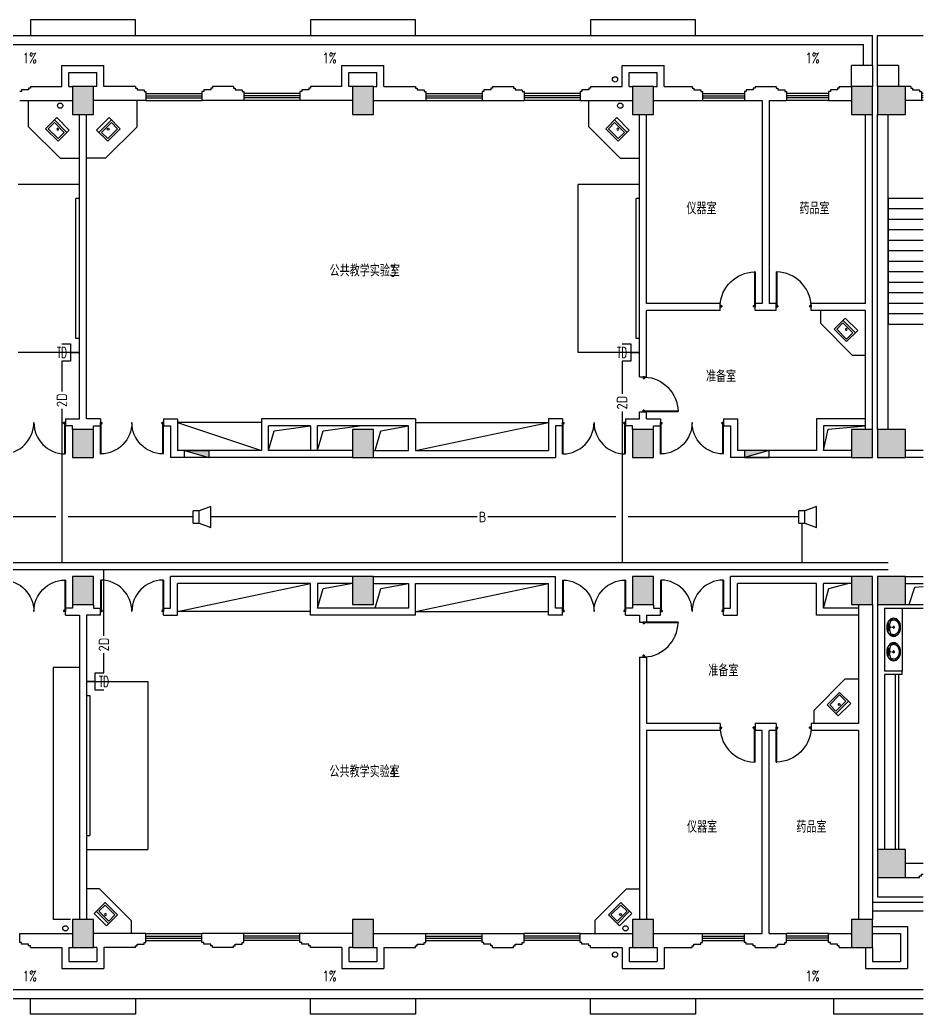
# Model space of a CAD drawing. Extents: x 190999 to 834799, y -200814 to 215286.
# Drawn here: x 259012 to 284812, y -66564 to -38163 of the extents above; entities that cross this region are included whole.
import ezdxf
from ezdxf.enums import TextEntityAlignment as Align

# ---------------------------------------------------------------- set-up
doc = ezdxf.new("R2010")
doc.units = 0
doc.header["$LTSCALE"] = 1000
doc.header["$MEASUREMENT"] = 0
for name, color, linetype in [('00-EQUIP', 3, 'Continuous'), ('00-SIG_TEXT', 7, 'Continuous'), ('00-WIRE-4', 6, 'Continuous'), ('A-卫生间', 250, 'Continuous'), ('A-墙线', 2, 'Continuous'), ('A-外包装修', 250, 'Continuous'), ('A-外窗', 145, 'Continuous'), ('A-家具', 250, 'Continuous'), ('A-门', 167, 'Continuous'), ('COLUMN', 2, 'Continuous'), ('EQUIP_消火栓', 6, 'Continuous'), ('PUB_HATCH', 250, 'Continuous'), ('PUB_TEXT', 7, 'Continuous'), ('STAIR', 5, 'Continuous'), ('屋面排水', 7, 'Continuous'), ('房间名称', 7, 'Continuous'), ('桥架', 1, 'Continuous'), ('洞口线', 177, 'Continuous'), ('雨水管', 3, 'Continuous'), ('雨水管口', 1, 'Continuous')]:
    doc.layers.add(name, color=color, linetype=linetype)
doc.styles.add('-GBCBIGGBENOR', font='GBENOR.shx', dxfattribs={"bigfont": 'GBCBIG.shx'})
doc.styles.add('_COMPLEX', font='COMPLEX.shx', dxfattribs={"width": 0.5})
doc.styles.add('_TCH_DIM', font='SIMPLEX', dxfattribs={"bigfont": 'GBCBIG'})
doc.styles.get("Standard").update_dxf_attribs({"font": 'simhei.ttf'})
doc.styles.add('zz-1', font='arial.ttf', dxfattribs={"width": 0.8})

# ---------------------------------------------------------------- blocks, each defined once
blk = doc.blocks.new('m1800')
at = {"layer": 'A-墙线'}
for p, q in [((-900, -100), (-900, 100)), ((900, -100), (900, 100))]:
    blk.add_line(p, q, dxfattribs=at)
at = {"layer": 'A-门'}
for p, q in [((-900, 900), (-900, 0)), ((-900, 900), (-880, 900)), ((-880, 900), (-880, 50)), ((880, 900), (880, 50)), ((900, 900), (880, 900)), ((900, 900), (900, 0)), ((-900, 50), (-870, 50)), ((-900, 0), (-850, 0)), ((-870, 50), (-870, 30)), ((-870, 30), (-850, 30)), ((-850, 30), (-850, 0)), ((850, 30), (850, 0)), ((870, 30), (850, 30)), ((900, 0), (850, 0)), ((870, 50), (870, 30)), ((900, 50), (870, 50))]:
    blk.add_line(p, q, dxfattribs=at)
for centre, start, end in [((-900, 0), 0, 88.7267), ((900, 0), 91.2733, 180)]:
    blk.add_arc(centre, 900, start, end, dxfattribs=at)
blk = doc.blocks.new('m1000')
at = {"layer": 'A-墙线'}
for p, q in [((0, 0), (0, 200)), ((1000, 0), (1000, 200))]:
    blk.add_line(p, q, dxfattribs=at)
at = {"layer": 'A-门'}
for p, q in [((0, 1100), (0, 100)), ((0, 1100), (20, 1100)), ((20, 1100), (20, 150)), ((0, 150), (30, 150)), ((0, 100), (50, 100)), ((30, 150), (30, 130)), ((30, 130), (50, 130)), ((50, 130), (50, 100)), ((950, 130), (950, 100)), ((970, 130), (950, 130)), ((1000, 100), (950, 100)), ((970, 150), (970, 130)), ((1000, 150), (970, 150)), ((1000, 150), (1000, 100))]:
    blk.add_line(p, q, dxfattribs=at)
blk.add_arc((0, 100), 1000, 2.866, 88.854, dxfattribs=at)
blk = doc.blocks.new('手盆')
at = {"layer": 'A-卫生间'}
for p, q in [((113, 12), (46, 16)), ((160, 0), (235, 0)), ((198, -37), (198, 38)), ((113, -11), (46, -16))]:
    blk.add_line(p, q, dxfattribs=at)
for centre, major_axis, ratio, start_param, end_param in [((198, 0), (0, 259), 0.763797, 3.141593, 9.424778), ((194, 0), (0, 259), 0.413212, 0.351725, 1.519021), ((106, 0), (0, 13.9), 0.9, 3.760941, 5.663837), ((194, 0), (0, 259), 0.413212, 1.620217, 2.789865)]:
    blk.add_ellipse(centre, major_axis=major_axis, ratio=ratio, start_param=start_param, end_param=end_param, dxfattribs=at)
for centre, major_axis in [((46, 0), (0, 15.8)), ((56, 71), (0, 20.6)), ((56, 71), (0, 15.6)), ((198, 0), (0, 23.4)), ((56, -71), (0, 20.6)), ((56, -71), (0, 15.6))]:
    blk.add_ellipse(centre, major_axis=major_axis, ratio=0.9, dxfattribs=at)
for points, knots in [([(198, -249), (204, -249), (211, -249), (228, -246), (239, -243), (260, -236), (270, -231), (290, -218), (299, -211), (317, -194), (325, -185), (340, -164), (347, -153), (360, -129), (365, -116), (374, -90), (378, -76), (383, -48), (385, -34), (387, -5), (387, 9), (385, 38), (383, 52), (377, 80), (373, 94), (364, 120), (358, 133), (345, 156), (338, 167), (323, 187), (314, 197), (296, 213), (287, 220), (267, 232), (257, 237), (236, 244), (225, 247), (204, 249), (193, 249), (171, 247), (161, 245), (140, 237), (129, 232), (110, 221), (100, 213), (82, 197), (74, 188), (58, 168), (51, 157), (38, 133), (32, 121), (23, 95), (19, 81), (13, 53), (11, 39), (9, 10), (9, -4), (10, -33), (12, -47), (18, -75), (21, -89), (30, -115), (36, -128), (48, -152), (55, -163), (70, -184), (78, -193), (96, -210), (105, -218), (125, -230), (135, -235), (156, -243), (167, -246), (184, -249), (191, -249), (198, -249)], [0, 0, 0, 0, 0.105369, 0.105369, 0.278747, 0.278747, 0.452125, 0.452125, 0.625504, 0.625504, 0.798882, 0.798882, 0.97226, 0.97226, 1.145639, 1.145639, 1.319017, 1.319017, 1.492395, 1.492395, 1.665774, 1.665774, 1.839152, 1.839152, 2.01253, 2.01253, 2.185909, 2.185909, 2.359287, 2.359287, 2.532665, 2.532665, 2.706044, 2.706044, 2.879422, 2.879422, 3.0528, 3.0528, 3.226179, 3.226179, 3.399557, 3.399557, 3.572935, 3.572935, 3.746313, 3.746313, 3.919692, 3.919692, 4.09307, 4.09307, 4.266448, 4.266448, 4.439827, 4.439827, 4.613205, 4.613205, 4.786583, 4.786583, 4.959962, 4.959962, 5.13334, 5.13334, 5.306718, 5.306718, 5.480097, 5.480097, 5.653475, 5.653475, 5.826853, 5.826853, 6.000232, 6.000232, 6.17361, 6.17361, 6.283185, 6.283185, 6.283185, 6.283185]), ([(119, -185), (121, -187), (123, -188), (130, -193), (135, -196), (146, -202), (152, -205), (163, -209), (169, -210), (180, -213), (186, -214), (194, -214), (196, -214), (198, -214), (204, -214), (209, -214), (222, -212), (229, -210), (241, -206), (245, -204), (254, -200), (259, -197), (269, -191), (275, -187), (286, -178), (291, -173), (300, -162), (304, -158), (314, -145), (319, -137), (327, -123), (329, -118), (334, -107), (336, -101), (341, -89), (343, -83), (346, -71), (348, -64), (351, -49), (352, -40), (354, -22), (355, -13), (355, 5), (355, 14), (354, 32), (352, 41), (349, 58), (348, 66), (343, 81), (341, 89), (335, 104), (332, 111), (326, 125), (322, 132), (314, 144), (310, 150), (301, 162), (296, 167), (287, 177), (281, 181), (272, 189), (267, 192), (256, 199), (250, 202), (238, 207), (233, 209), (223, 211), (217, 212), (205, 214), (198, 214), (186, 213), (181, 213), (171, 211), (166, 210), (151, 205), (141, 200), (128, 191), (123, 188), (119, 185)], [5.740897, 5.740897, 5.740897, 5.740897, 5.780874, 5.780874, 5.896829, 5.896829, 6.012784, 6.012784, 6.128739, 6.128739, 6.240697, 6.240697, 6.283185, 6.283185, 6.283185, 6.399826, 6.399826, 6.5409, 6.5409, 6.634, 6.634, 6.7271, 6.7271, 6.852188, 6.852188, 6.977276, 6.977276, 7.077377, 7.077377, 7.229977, 7.229977, 7.317389, 7.317389, 7.404801, 7.404801, 7.497094, 7.497094, 7.589386, 7.589386, 7.712334, 7.712334, 7.835281, 7.835281, 7.958228, 7.958228, 8.081175, 8.081175, 8.194983, 8.194983, 8.30879, 8.30879, 8.422598, 8.422598, 8.537599, 8.537599, 8.6526, 8.6526, 8.767602, 8.767602, 8.884432, 8.884432, 8.982435, 8.982435, 9.119467, 9.119467, 9.224191, 9.224191, 9.328914, 9.328914, 9.470087, 9.470087, 9.571187, 9.571187, 9.672288, 9.672288, 9.874489, 9.874489, 9.967059, 9.967059, 9.967059, 9.967059])]:
    blk.add_open_spline(points, degree=3, knots=knots, dxfattribs=at)
blk.add_point((46, 0), dxfattribs=at)
blk = doc.blocks.new('$TwtSys$00000434')
for p, q in [((-0.5, 0.5), (-0.5, -0.5)), ((-0.5, -0.5), (0.5, 0.5)), ((0.5, 0.5), (-0.5, 0.5)), ((0.5, -0.5), (0.5, 0.5)), ((-0.5, -0.5), (0.5, -0.5))]:
    blk.add_line(p, q)
blk.add_solid([(0.5, -0.5), (0.5, 0.5), (-0.5, -0.5)])
blk = doc.blocks.new('$plan$00001609')
at = {"linetype": 'Continuous'}
for p, q in [((0, -251), (0, 251)), ((0, 251), (450, 251)), ((93, -251), (93, 251)), ((146, -199), (146, 199)), ((146, 199), (397, 199)), ((397, 199), (397, -199)), ((450, 251), (450, -251)), ((0, -251), (450, -251)), ((146, -199), (397, -199))]:
    blk.add_line(p, q, dxfattribs=at)
blk.add_line((238, 2), (238, 0))
blk.add_arc((212, 0), 26, 4.716, 0, dxfattribs=at)
at = {"style": 'zz-1'}
for tag in ['YSIZE', 'XSIZE']:
    blk.add_attdef(tag, (0, 0), '', height=0.5, dxfattribs=at)
blk = doc.blocks.new('_LINKPT1')
at = {"color": 0}
blk.add_line((0, 0), (0, 0), dxfattribs=at)
blk = doc.blocks.new('IO37IMB6')
for p, q in [((-0.5, 0.499), (-0.5, 0.999)), ((0.5, 0.999), (0.5, 0.499)), ((0.5, 0.499), (-0.5, 0.499)), ((0, 0.5), (0, 0))]:
    blk.add_line(p, q)
at = {"xscale": 0.002, "yscale": 0.002, "zscale": 0.002}
for p in [(0, 1.384), (-0.5, 0.499), (0, 0), (0.5, 0.499)]:
    blk.add_blockref('_LINKPT1', p, dxfattribs=at)
at = {"style": '_COMPLEX', "width": 0.6, "flags": 8}
blk.add_attdef('$TEXT$', text='', height=0.6, dxfattribs=at).set_placement((0, 1), align=Align.MIDDLE_CENTER)
at = {"flags": 9}
blk.add_attdef('A', (0, 0), '', height=0.00002, dxfattribs=at)
blk = doc.blocks.new('OS28WV87')
for p, q in [((0.35, 0.35), (1, 0.6)), ((1, 0.6), (1, -0.6)), ((0, 0.35), (0, -0.35)), ((0, 0.35), (0.35, 0.35)), ((0.35, 0.35), (0.35, -0.35)), ((0.35, -0.35), (0, -0.35)), ((1, -0.6), (0.35, -0.35))]:
    blk.add_line(p, q)
at = {"xscale": 0.002, "yscale": 0.002, "zscale": 0.002}
for p in [(0, 0), (0.175, 0.35), (1, 0), (0.175, -0.35)]:
    blk.add_blockref('_LINKPT1', p, dxfattribs=at)
at = {"flags": 9}
blk.add_attdef('A', (0, 0), '', height=0.00002, dxfattribs=at)

msp = doc.modelspace()

# ---------------------------------------------------------------- hatches: boundary and pattern name
at = {"layer": 'PUB_HATCH'}
for points in [[(261111.6, -40063.5), (260511.6, -40063.5), (260511.6, -40863.5), (261111.6, -40863.5)], [(269111.6, -40063.5), (268511.6, -40063.5), (268511.6, -40863.5), (269111.6, -40863.5)], [(277111.6, -40063.5), (276511.6, -40063.5), (276511.6, -40863.5), (277111.6, -40863.5)], [(283361.6, -40063.5), (282761.6, -40063.5), (282761.6, -40863.5), (283361.6, -40863.5)], [(284311.6, -40063.5), (283511.6, -40063.5), (283511.6, -40863.5), (284311.6, -40863.5)], [(261111.6, -49863.5), (260511.6, -49863.5), (260511.6, -50663.5), (261111.6, -50663.5)], [(269111.6, -49863.5), (268511.6, -49863.5), (268511.6, -50663.5), (269111.6, -50663.5)], [(277111.6, -49863.5), (276511.6, -49863.5), (276511.6, -50663.5), (277111.6, -50663.5)], [(283361.6, -49863.5), (282761.6, -49863.5), (282761.6, -50663.5), (283361.6, -50663.5)], [(284311.6, -49863.5), (283511.6, -49863.5), (283511.6, -50663.5), (284311.6, -50663.5)], [(261111.6, -54063.5), (260511.6, -54063.5), (260511.6, -54863.5), (261111.6, -54863.5)], [(269111.6, -54063.5), (268511.6, -54063.5), (268511.6, -54863.5), (269111.6, -54863.5)], [(277111.6, -54063.5), (276511.6, -54063.5), (276511.6, -54863.5), (277111.6, -54863.5)], [(283361.6, -54063.5), (282761.6, -54063.5), (282761.6, -54863.5), (283361.6, -54863.5)], [(284311.6, -54063.5), (283511.6, -54063.5), (283511.6, -54863.5), (284311.6, -54863.5)], [(284311.6, -61863.5), (283511.6, -61863.5), (283511.6, -62663.5), (284311.6, -62663.5)], [(261111.6, -63863.5), (260511.6, -63863.5), (260511.6, -64663.5), (261111.6, -64663.5)], [(269111.6, -63863.5), (268511.6, -63863.5), (268511.6, -64663.5), (269111.6, -64663.5)], [(277111.6, -63863.5), (276511.6, -63863.5), (276511.6, -64663.5), (277111.6, -64663.5)], [(283361.6, -63863.5), (282761.6, -63863.5), (282761.6, -64663.5), (283361.6, -64663.5)]]:
    msp.add_hatch(color=256, dxfattribs=at).paths.add_polyline_path(points)

# ---------------------------------------------------------------- linework, layer by layer
at = {"layer": '00-WIRE-4'}
for p, q in [((260212.1, -47913.5), (260212.1, -48775.7)), ((276212.1, -47913.5), (276212.1, -48844.8)), ((260212.1, -49276.3), (260212.1, -53663.5)), ((276212.1, -49345.3), (276212.1, -53663.5)), ((260037.1, -52363.5), (255297.3, -52363.5)), ((263961.6, -52363.5), (260387.1, -52363.5)), ((272076.2, -52363.5), (264461.6, -52363.5)), ((276037.1, -52363.5), (272381.2, -52363.5)), ((281261.6, -52363.5), (276387.1, -52363.5)), ((281349.1, -52538.5), (281349.1, -53663.5)), ((261411.1, -55755.9), (261411.1, -53863.5)), ((261411.1, -56813.5), (261411.1, -56256.5))]:
    msp.add_line(p, q, dxfattribs=at)
at = {"layer": 'A-卫生间'}
for p, q in [((284211.6, -54963.5), (284211.6, -56763.5)), ((284011.6, -56863.5), (284011.6, -61863.5)), ((284111.6, -56863.5), (284111.6, -61863.5))]:
    msp.add_line(p, q, dxfattribs=at)
at = {"layer": 'A-墙线'}
for p, q in [((260211.6, -39463.5), (261411.6, -39463.5)), ((260211.6, -40063.5), (260211.6, -39463.5)), ((261411.6, -40063.5), (261411.6, -39463.5)), ((268211.6, -39463.5), (269411.6, -39463.5)), ((268211.6, -40063.5), (268211.6, -39463.5)), ((269411.6, -40063.5), (269411.6, -39463.5)), ((276211.6, -39463.5), (277411.6, -39463.5)), ((276211.6, -40063.5), (276211.6, -39463.5)), ((277411.6, -40063.5), (277411.6, -39463.5)), ((283361.6, -39463.5), (282761.6, -39463.5)), ((282761.6, -40063.5), (282761.6, -39463.5)), ((283361.6, -39463.5), (283361.6, -40063.5)), ((284111.6, -39463.5), (283511.6, -39463.5)), ((283511.6, -40063.5), (283511.6, -39463.5)), ((284111.6, -39463.5), (284111.6, -40063.5)), ((260411.6, -39663.5), (261211.6, -39663.5)), ((260411.6, -40063.5), (260411.6, -39663.5)), ((261211.6, -40063.5), (261211.6, -39663.5)), ((268411.6, -39663.5), (269211.6, -39663.5)), ((268411.6, -40063.5), (268411.6, -39663.5)), ((269211.6, -40063.5), (269211.6, -39663.5)), ((276411.6, -39663.5), (277211.6, -39663.5)), ((276411.6, -40063.5), (276411.6, -39663.5)), ((277211.6, -40063.5), (277211.6, -39663.5)), ((259061.6, -40213.5), (259011.6, -40213.5)), ((259061.6, -40163.5), (259061.6, -40213.5)), ((259261.6, -40163.5), (259061.6, -40163.5)), ((259261.6, -40113.5), (259261.6, -40163.5)), ((259311.6, -40113.5), (259261.6, -40113.5)), ((259311.6, -40063.5), (260211.6, -40063.5)), ((259311.6, -40063.5), (259311.6, -40113.5)), ((260411.6, -40063.5), (260511.6, -40063.5)), ((261211.6, -40063.5), (261111.6, -40063.5)), ((262311.6, -40063.5), (261411.6, -40063.5)), ((262311.6, -40063.5), (262311.6, -40113.5)), ((262311.6, -40113.5), (262361.6, -40113.5)), ((262361.6, -40113.5), (262361.6, -40163.5)), ((262361.6, -40163.5), (262561.6, -40163.5)), ((262561.6, -40163.5), (262561.6, -40213.5)), ((262561.6, -40213.5), (262611.6, -40213.5)), ((262611.6, -40213.5), (262611.6, -40463.5)), ((264261.6, -40213.5), (264211.6, -40213.5)), ((264211.6, -40213.5), (264211.6, -40463.5)), ((264261.6, -40163.5), (264261.6, -40213.5)), ((264461.6, -40163.5), (264261.6, -40163.5)), ((264461.6, -40113.5), (264461.6, -40163.5)), ((264511.6, -40113.5), (264461.6, -40113.5)), ((265111.6, -40063.5), (264511.6, -40063.5)), ((264511.6, -40063.5), (264511.6, -40113.5)), ((265111.6, -40063.5), (265111.6, -40113.5)), ((265111.6, -40113.5), (265161.6, -40113.5)), ((265161.6, -40113.5), (265161.6, -40163.5)), ((265161.6, -40163.5), (265361.6, -40163.5)), ((265361.6, -40163.5), (265361.6, -40213.5)), ((265361.6, -40213.5), (265411.6, -40213.5)), ((265411.6, -40213.5), (265411.6, -40463.5)), ((267061.6, -40213.5), (267011.6, -40213.5)), ((267011.6, -40213.5), (267011.6, -40463.5)), ((267061.6, -40163.5), (267061.6, -40213.5)), ((267261.6, -40163.5), (267061.6, -40163.5)), ((267261.6, -40113.5), (267261.6, -40163.5)), ((267311.6, -40113.5), (267261.6, -40113.5)), ((268211.6, -40063.5), (267311.6, -40063.5)), ((267311.6, -40063.5), (267311.6, -40113.5)), ((268511.6, -40063.5), (268411.6, -40063.5)), ((269111.6, -40063.5), (269211.6, -40063.5)), ((269411.6, -40063.5), (270311.6, -40063.5)), ((270311.6, -40063.5), (270311.6, -40113.5)), ((270311.6, -40113.5), (270361.6, -40113.5)), ((270361.6, -40113.5), (270361.6, -40163.5)), ((270361.6, -40163.5), (270561.6, -40163.5)), ((270561.6, -40163.5), (270561.6, -40213.5)), ((270561.6, -40213.5), (270611.6, -40213.5)), ((270611.6, -40213.5), (270611.6, -40463.5)), ((272261.6, -40213.5), (272211.6, -40213.5)), ((272211.6, -40213.5), (272211.6, -40463.5)), ((272261.6, -40163.5), (272261.6, -40213.5)), ((272461.6, -40163.5), (272261.6, -40163.5)), ((272461.6, -40113.5), (272461.6, -40163.5)), ((272511.6, -40113.5), (272461.6, -40113.5)), ((272511.6, -40063.5), (273111.6, -40063.5)), ((272511.6, -40063.5), (272511.6, -40113.5)), ((273111.6, -40063.5), (273111.6, -40113.5)), ((273111.6, -40113.5), (273161.6, -40113.5)), ((273161.6, -40113.5), (273161.6, -40163.5)), ((273161.6, -40163.5), (273361.6, -40163.5)), ((273361.6, -40163.5), (273361.6, -40213.5)), ((273361.6, -40213.5), (273411.6, -40213.5)), ((273411.6, -40213.5), (273411.6, -40463.5)), ((275061.6, -40213.5), (275011.6, -40213.5)), ((275011.6, -40213.5), (275011.6, -40463.5)), ((275061.6, -40163.5), (275061.6, -40213.5)), ((275261.6, -40163.5), (275061.6, -40163.5)), ((275261.6, -40113.5), (275261.6, -40163.5)), ((275311.6, -40113.5), (275261.6, -40113.5)), ((275311.6, -40063.5), (276211.6, -40063.5)), ((275311.6, -40063.5), (275311.6, -40113.5)), ((276411.6, -40063.5), (276511.6, -40063.5)), ((277111.6, -40063.5), (277211.6, -40063.5)), ((277411.6, -40063.5), (278211.6, -40063.5)), ((278211.6, -40063.5), (278211.6, -40113.5)), ((278211.6, -40113.5), (278261.6, -40113.5)), ((278261.6, -40113.5), (278261.6, -40163.5)), ((278261.6, -40163.5), (278461.6, -40163.5)), ((278461.6, -40163.5), (278461.6, -40213.5)), ((278461.6, -40213.5), (278511.6, -40213.5)), ((278511.6, -40213.5), (278511.6, -40463.5)), ((279761.6, -40213.5), (279711.6, -40213.5)), ((279711.6, -40213.5), (279711.6, -40463.5)), ((279761.6, -40163.5), (279761.6, -40213.5)), ((279961.6, -40163.5), (279761.6, -40163.5)), ((279961.6, -40113.5), (279961.6, -40163.5)), ((280011.6, -40113.5), (279961.6, -40113.5)), ((280011.6, -40063.5), (280611.6, -40063.5)), ((280011.6, -40063.5), (280011.6, -40113.5)), ((280611.6, -40063.5), (280611.6, -40113.5)), ((280611.6, -40113.5), (280661.6, -40113.5)), ((280661.6, -40113.5), (280661.6, -40163.5)), ((280661.6, -40163.5), (280861.6, -40163.5)), ((280861.6, -40163.5), (280861.6, -40213.5)), ((280861.6, -40213.5), (280911.6, -40213.5)), ((280911.6, -40213.5), (280911.6, -40463.5)), ((282161.6, -40213.5), (282111.6, -40213.5)), ((282111.6, -40213.5), (282111.6, -40463.5)), ((282161.6, -40163.5), (282161.6, -40213.5)), ((282361.6, -40163.5), (282161.6, -40163.5)), ((282361.6, -40113.5), (282361.6, -40163.5)), ((282411.6, -40113.5), (282361.6, -40113.5)), ((282411.6, -40063.5), (282761.6, -40063.5)), ((282411.6, -40063.5), (282411.6, -40113.5)), ((284461.6, -40063.5), (284311.6, -40063.5)), ((284461.6, -40063.5), (284461.6, -40113.5)), ((284461.6, -40113.5), (284511.6, -40113.5)), ((284511.6, -40113.5), (284511.6, -40163.5)), ((284511.6, -40163.5), (284711.6, -40163.5)), ((284711.6, -40163.5), (284711.6, -40213.5)), ((284711.6, -40213.5), (284761.6, -40213.5)), ((284761.6, -40213.5), (284761.6, -40463.5)), ((259011.6, -40463.5), (260511.6, -40463.5)), ((262611.6, -40463.5), (261111.6, -40463.5)), ((265411.6, -40463.5), (264211.6, -40463.5)), ((268511.6, -40463.5), (267011.6, -40463.5)), ((269111.6, -40463.5), (270611.6, -40463.5)), ((272211.6, -40463.5), (273411.6, -40463.5)), ((275011.6, -40463.5), (276511.6, -40463.5)), ((277111.6, -40463.5), (278511.6, -40463.5)), ((279711.6, -40463.5), (280211.6, -40463.5)), ((280211.6, -40463.5), (280211.6, -46263.5)), ((280411.6, -40463.5), (280411.6, -46263.5)), ((280411.6, -40463.5), (280911.6, -40463.5)), ((282111.6, -40463.5), (282761.6, -40463.5)), ((284761.6, -40463.5), (284311.6, -40463.5)), ((260711.6, -49563.5), (260711.6, -40863.5)), ((260911.6, -49563.5), (260911.6, -40863.5)), ((276711.6, -48363.5), (276711.6, -40863.5)), ((276911.6, -46263.5), (276911.6, -40863.5)), ((283161.6, -46263.5), (283161.6, -40863.5)), ((283361.6, -49863.5), (283361.6, -40863.5)), ((283511.6, -49863.5), (283511.6, -40863.5)), ((283811.6, -49863.5), (283811.6, -40863.5)), ((279011.6, -46263.5), (276911.6, -46263.5)), ((280211.6, -46263.5), (280011.6, -46263.5)), ((280611.6, -46263.5), (280411.6, -46263.5)), ((283161.6, -46263.5), (281611.6, -46263.5)), ((276911.6, -48363.5), (276911.6, -46463.5)), ((279011.6, -46463.5), (276911.6, -46463.5)), ((280611.6, -46463.5), (280011.6, -46463.5)), ((283161.6, -46463.5), (281611.6, -46463.5)), ((283161.6, -49863.5), (283161.6, -46463.5)), ((276711.6, -49563.5), (276711.6, -49363.5)), ((276911.6, -49563.5), (276911.6, -49363.5)), ((260311.6, -49563.5), (260711.6, -49563.5)), ((261311.6, -49563.5), (260911.6, -49563.5)), ((263111.6, -49563.5), (263511.6, -49563.5)), ((263511.6, -49563.5), (263511.6, -50463.5)), ((270311.6, -49563.5), (265911.6, -49563.5)), ((265911.6, -49563.5), (265911.6, -50463.5)), ((270311.6, -49563.5), (270311.6, -50463.5)), ((274511.6, -49563.5), (274111.6, -49563.5)), ((274111.6, -49563.5), (274111.6, -50463.5)), ((276311.6, -49563.5), (276711.6, -49563.5)), ((276911.6, -49563.5), (277311.6, -49563.5)), ((279111.6, -49563.5), (279511.6, -49563.5)), ((279511.6, -49563.5), (279511.6, -50463.5)), ((260511.6, -49763.5), (260311.6, -49763.5)), ((260511.6, -49863.5), (260511.6, -49763.5)), ((261111.6, -49763.5), (261311.6, -49763.5)), ((261111.6, -49863.5), (261111.6, -49763.5)), ((263111.6, -49763.5), (263311.6, -49763.5)), ((263311.6, -49763.5), (263311.6, -50663.5)), ((267311.6, -49763.5), (266111.6, -49763.5)), ((266111.6, -50463.5), (266111.6, -49763.5)), ((267311.6, -49763.5), (267311.6, -50463.5)), ((270111.6, -49763.5), (267511.6, -49763.5)), ((267511.6, -50463.5), (267511.6, -49763.5)), ((270111.6, -50463.5), (270111.6, -49763.5)), ((274511.6, -49763.5), (274311.6, -49763.5)), ((274311.6, -49763.5), (274311.6, -50663.5)), ((276511.6, -49763.5), (276311.6, -49763.5)), ((276511.6, -49863.5), (276511.6, -49763.5)), ((277111.6, -49763.5), (277311.6, -49763.5)), ((277111.6, -49863.5), (277111.6, -49763.5)), ((279111.6, -49763.5), (279311.6, -49763.5)), ((279311.6, -49763.5), (279311.6, -50663.5)), ((265911.6, -50463.5), (263511.6, -50463.5)), ((268511.6, -50463.5), (266111.6, -50463.5)), ((269111.6, -50463.5), (270111.6, -50463.5)), ((270311.6, -50463.5), (274111.6, -50463.5)), ((281761.6, -50463.5), (279511.6, -50463.5)), ((282761.6, -50463.5), (281961.6, -50463.5)), ((284811.6, -50463.5), (284311.6, -50463.5)), ((268511.6, -50663.5), (263311.6, -50663.5)), ((269111.6, -50663.5), (274311.6, -50663.5)), ((282761.6, -50663.5), (279311.6, -50663.5)), ((284811.6, -50663.5), (284311.6, -50663.5)), ((268511.6, -54063.5), (263311.6, -54063.5)), ((263311.6, -54963.5), (263311.6, -54063.5)), ((269111.6, -54063.5), (274311.6, -54063.5)), ((274311.6, -54963.5), (274311.6, -54063.5)), ((282761.6, -54063.5), (279311.6, -54063.5)), ((279311.6, -54963.5), (279311.6, -54063.5)), ((284311.6, -54063.5), (284811.6, -54063.5)), ((267311.6, -54263.5), (263511.6, -54263.5)), ((263511.6, -55163.5), (263511.6, -54263.5)), ((267311.6, -55163.5), (267311.6, -54263.5)), ((268511.6, -54263.5), (267511.6, -54263.5)), ((267511.6, -54263.5), (267511.6, -54963.5)), ((269111.6, -54263.5), (270111.6, -54263.5)), ((270111.6, -54263.5), (270111.6, -54963.5)), ((270311.6, -54263.5), (274111.6, -54263.5)), ((270311.6, -55163.5), (270311.6, -54263.5)), ((274111.6, -55163.5), (274111.6, -54263.5)), ((281761.6, -54263.5), (279511.6, -54263.5)), ((279511.6, -55163.5), (279511.6, -54263.5)), ((282761.6, -54263.5), (281961.6, -54263.5)), ((284311.6, -54263.5), (284811.6, -54263.5)), ((260511.6, -54963.5), (260311.6, -54963.5)), ((260511.6, -54863.5), (260511.6, -54963.5)), ((261111.6, -54863.5), (261111.6, -54963.5)), ((261111.6, -54963.5), (261311.6, -54963.5)), ((263111.6, -54963.5), (263311.6, -54963.5)), ((270111.6, -54963.5), (267511.6, -54963.5)), ((274511.6, -54963.5), (274311.6, -54963.5)), ((276511.6, -54963.5), (276311.6, -54963.5)), ((276511.6, -54863.5), (276511.6, -54963.5)), ((277111.6, -54863.5), (277111.6, -54963.5)), ((277111.6, -54963.5), (277311.6, -54963.5)), ((279111.6, -54963.5), (279311.6, -54963.5)), ((282961.6, -54863.5), (282961.6, -58263.5)), ((283361.6, -54863.5), (283361.6, -63863.5)), ((283511.6, -54863.5), (283511.6, -61863.5)), ((283711.6, -54963.5), (284811.6, -54963.5)), ((283711.6, -54963.5), (283711.6, -56763.5)), ((284311.6, -54863.5), (284811.6, -54863.5)), ((260311.6, -55163.5), (260711.6, -55163.5)), ((260711.6, -55163.5), (260711.6, -63863.5)), ((260911.6, -55163.5), (260911.6, -63863.5)), ((261311.6, -55163.5), (260911.6, -55163.5)), ((263111.6, -55163.5), (263511.6, -55163.5)), ((270311.6, -55163.5), (267311.6, -55163.5)), ((274511.6, -55163.5), (274111.6, -55163.5)), ((276311.6, -55163.5), (276711.6, -55163.5)), ((276711.6, -55163.5), (276711.6, -55363.5)), ((276911.6, -55163.5), (276911.6, -55363.5)), ((276911.6, -55163.5), (277311.6, -55163.5)), ((279111.6, -55163.5), (279511.6, -55163.5)), ((276711.6, -56363.5), (276711.6, -63863.5)), ((276911.6, -56363.5), (276911.6, -58263.5)), ((284211.6, -56763.5), (283711.6, -56763.5)), ((284211.6, -56863.5), (284211.6, -56763.5)), ((283711.6, -56863.5), (283711.6, -61863.5)), ((284211.6, -56863.5), (283711.6, -56863.5)), ((279011.6, -58263.5), (276911.6, -58263.5)), ((276911.6, -58463.5), (276911.6, -63863.5)), ((279011.6, -58463.5), (276911.6, -58463.5)), ((280611.6, -58263.5), (280011.6, -58263.5)), ((280211.6, -58463.5), (280011.6, -58463.5)), ((280211.6, -64263.5), (280211.6, -58463.5)), ((280611.6, -58463.5), (280411.6, -58463.5)), ((280411.6, -64263.5), (280411.6, -58463.5)), ((282961.6, -58263.5), (281611.6, -58263.5)), ((282961.6, -58463.5), (281611.6, -58463.5)), ((282961.6, -58463.5), (282961.6, -63863.5)), ((284811.6, -62263.5), (284311.6, -62263.5)), ((284311.6, -62663.5), (284711.6, -62663.5)), ((284711.6, -62663.5), (284711.6, -62613.5)), ((284711.6, -62613.5), (284761.6, -62613.5)), ((284761.6, -62613.5), (284761.6, -62563.5)), ((284761.6, -62563.5), (284811.6, -62563.5)), ((283361.6, -64063.5), (284361.6, -64063.5)), ((284361.6, -64063.5), (284361.6, -65263.5)), ((259011.6, -64263.5), (260511.6, -64263.5)), ((259011.6, -64513.5), (259011.6, -64263.5)), ((262611.6, -64263.5), (261111.6, -64263.5)), ((262611.6, -64513.5), (262611.6, -64263.5)), ((265411.6, -64263.5), (264211.6, -64263.5)), ((264211.6, -64513.5), (264211.6, -64263.5)), ((265411.6, -64513.5), (265411.6, -64263.5)), ((268511.6, -64263.5), (267011.6, -64263.5)), ((267011.6, -64513.5), (267011.6, -64263.5)), ((269111.6, -64263.5), (270611.6, -64263.5)), ((270611.6, -64513.5), (270611.6, -64263.5)), ((272211.6, -64263.5), (273411.6, -64263.5)), ((272211.6, -64513.5), (272211.6, -64263.5)), ((273411.6, -64513.5), (273411.6, -64263.5)), ((275011.6, -64263.5), (276511.6, -64263.5)), ((275011.6, -64513.5), (275011.6, -64263.5)), ((277111.6, -64263.5), (278511.6, -64263.5)), ((278511.6, -64513.5), (278511.6, -64263.5)), ((279711.6, -64263.5), (280211.6, -64263.5)), ((279711.6, -64513.5), (279711.6, -64263.5)), ((280411.6, -64263.5), (280911.6, -64263.5)), ((280911.6, -64513.5), (280911.6, -64263.5)), ((282111.6, -64263.5), (282761.6, -64263.5)), ((282111.6, -64513.5), (282111.6, -64263.5)), ((283361.6, -64263.5), (284161.6, -64263.5)), ((284161.6, -64263.5), (284161.6, -65063.5)), ((259061.6, -64513.5), (259011.6, -64513.5)), ((259061.6, -64563.5), (259061.6, -64513.5)), ((259261.6, -64563.5), (259061.6, -64563.5)), ((259261.6, -64613.5), (259261.6, -64563.5)), ((259311.6, -64613.5), (259261.6, -64613.5)), ((259311.6, -64663.5), (259311.6, -64613.5)), ((259311.6, -64663.5), (260211.6, -64663.5)), ((260211.6, -64663.5), (260211.6, -65263.5)), ((260411.6, -64663.5), (260511.6, -64663.5)), ((260411.6, -64663.5), (260411.6, -65063.5)), ((261211.6, -64663.5), (261111.6, -64663.5)), ((261211.6, -64663.5), (261211.6, -65063.5)), ((262311.6, -64663.5), (261411.6, -64663.5)), ((261411.6, -64663.5), (261411.6, -65263.5)), ((262311.6, -64663.5), (262311.6, -64613.5)), ((262311.6, -64613.5), (262361.6, -64613.5)), ((262361.6, -64613.5), (262361.6, -64563.5)), ((262361.6, -64563.5), (262561.6, -64563.5)), ((262561.6, -64513.5), (262611.6, -64513.5)), ((262561.6, -64563.5), (262561.6, -64513.5)), ((264261.6, -64513.5), (264211.6, -64513.5)), ((264261.6, -64563.5), (264261.6, -64513.5)), ((264461.6, -64563.5), (264261.6, -64563.5)), ((264461.6, -64613.5), (264461.6, -64563.5)), ((264511.6, -64613.5), (264461.6, -64613.5)), ((264511.6, -64663.5), (264511.6, -64613.5)), ((265111.6, -64663.5), (264511.6, -64663.5)), ((265111.6, -64663.5), (265111.6, -64613.5)), ((265111.6, -64613.5), (265161.6, -64613.5)), ((265161.6, -64613.5), (265161.6, -64563.5)), ((265161.6, -64563.5), (265361.6, -64563.5)), ((265361.6, -64513.5), (265411.6, -64513.5)), ((265361.6, -64563.5), (265361.6, -64513.5)), ((267061.6, -64513.5), (267011.6, -64513.5)), ((267061.6, -64563.5), (267061.6, -64513.5)), ((267261.6, -64563.5), (267061.6, -64563.5)), ((267261.6, -64613.5), (267261.6, -64563.5)), ((267311.6, -64613.5), (267261.6, -64613.5)), ((267311.6, -64663.5), (267311.6, -64613.5)), ((268211.6, -64663.5), (267311.6, -64663.5)), ((268211.6, -64663.5), (268211.6, -65263.5)), ((268511.6, -64663.5), (268411.6, -64663.5)), ((268411.6, -64663.5), (268411.6, -65063.5)), ((269111.6, -64663.5), (269211.6, -64663.5)), ((269211.6, -64663.5), (269211.6, -65063.5)), ((269411.6, -64663.5), (270311.6, -64663.5)), ((269411.6, -64663.5), (269411.6, -65263.5)), ((270311.6, -64663.5), (270311.6, -64613.5)), ((270311.6, -64613.5), (270361.6, -64613.5)), ((270361.6, -64613.5), (270361.6, -64563.5)), ((270361.6, -64563.5), (270561.6, -64563.5)), ((270561.6, -64513.5), (270611.6, -64513.5)), ((270561.6, -64563.5), (270561.6, -64513.5)), ((272261.6, -64513.5), (272211.6, -64513.5)), ((272261.6, -64563.5), (272261.6, -64513.5)), ((272461.6, -64563.5), (272261.6, -64563.5)), ((272461.6, -64613.5), (272461.6, -64563.5)), ((272511.6, -64613.5), (272461.6, -64613.5)), ((272511.6, -64663.5), (272511.6, -64613.5)), ((272511.6, -64663.5), (273111.6, -64663.5)), ((273111.6, -64663.5), (273111.6, -64613.5)), ((273111.6, -64613.5), (273161.6, -64613.5)), ((273161.6, -64613.5), (273161.6, -64563.5)), ((273161.6, -64563.5), (273361.6, -64563.5)), ((273361.6, -64513.5), (273411.6, -64513.5)), ((273361.6, -64563.5), (273361.6, -64513.5)), ((275061.6, -64513.5), (275011.6, -64513.5)), ((275061.6, -64563.5), (275061.6, -64513.5)), ((275261.6, -64563.5), (275061.6, -64563.5)), ((275261.6, -64613.5), (275261.6, -64563.5)), ((275311.6, -64613.5), (275261.6, -64613.5)), ((275311.6, -64663.5), (275311.6, -64613.5)), ((275311.6, -64663.5), (276211.6, -64663.5)), ((276211.6, -64663.5), (276211.6, -65263.5)), ((276411.6, -64663.5), (276511.6, -64663.5)), ((276411.6, -64663.5), (276411.6, -65063.5)), ((277111.6, -64663.5), (277211.6, -64663.5)), ((277211.6, -64663.5), (277211.6, -65063.5)), ((277411.6, -64663.5), (278211.6, -64663.5)), ((277411.6, -64663.5), (277411.6, -65263.5)), ((278211.6, -64663.5), (278211.6, -64613.5)), ((278211.6, -64613.5), (278261.6, -64613.5)), ((278261.6, -64613.5), (278261.6, -64563.5)), ((278261.6, -64563.5), (278461.6, -64563.5)), ((278461.6, -64513.5), (278511.6, -64513.5)), ((278461.6, -64563.5), (278461.6, -64513.5)), ((279761.6, -64513.5), (279711.6, -64513.5)), ((279761.6, -64563.5), (279761.6, -64513.5)), ((279961.6, -64563.5), (279761.6, -64563.5)), ((279961.6, -64613.5), (279961.6, -64563.5)), ((280011.6, -64613.5), (279961.6, -64613.5)), ((280011.6, -64663.5), (280011.6, -64613.5)), ((280011.6, -64663.5), (280611.6, -64663.5)), ((280611.6, -64663.5), (280611.6, -64613.5)), ((280611.6, -64613.5), (280661.6, -64613.5)), ((280661.6, -64613.5), (280661.6, -64563.5)), ((280661.6, -64563.5), (280861.6, -64563.5)), ((280861.6, -64513.5), (280911.6, -64513.5)), ((280861.6, -64563.5), (280861.6, -64513.5)), ((282161.6, -64513.5), (282111.6, -64513.5)), ((282161.6, -64563.5), (282161.6, -64513.5)), ((282361.6, -64563.5), (282161.6, -64563.5)), ((282361.6, -64613.5), (282361.6, -64563.5)), ((282411.6, -64613.5), (282361.6, -64613.5)), ((282411.6, -64663.5), (282411.6, -64613.5)), ((282411.6, -64663.5), (282761.6, -64663.5)), ((283161.6, -64663.5), (283161.6, -65263.5)), ((283361.6, -64663.5), (283361.6, -65063.5)), ((260211.6, -65263.5), (261411.6, -65263.5)), ((260411.6, -65063.5), (261211.6, -65063.5)), ((268211.6, -65263.5), (269411.6, -65263.5)), ((268411.6, -65063.5), (269211.6, -65063.5)), ((276211.6, -65263.5), (277411.6, -65263.5)), ((276411.6, -65063.5), (277211.6, -65063.5)), ((283161.6, -65263.5), (284361.6, -65263.5)), ((283361.6, -65063.5), (284161.6, -65063.5))]:
    msp.add_line(p, q, dxfattribs=at)
for points in [[(283161.6, -49563.5), (281761.6, -49563.5), (281761.6, -50463.5)], [(282661.6, -49763.5), (281961.6, -49763.5), (281961.6, -50463.5)], [(283161.6, -49763.5), (281961.6, -49763.5), (281961.6, -50463.5)], [(282961.6, -55163.5), (281761.6, -55163.5), (281761.6, -54263.5)], [(282661.6, -54963.5), (281961.6, -54963.5), (281961.6, -54263.5)], [(282961.6, -54963.5), (281961.6, -54963.5), (281961.6, -54263.5)]]:
    msp.add_lwpolyline(points, dxfattribs=at)
at = {"layer": 'A-外包装修'}
for p, q in [((218711.6, -38613.4), (283361.6, -38613.4)), ((283361.6, -39463.5), (283361.6, -38613.4)), ((283511.6, -38613.4), (284811.6, -38613.4)), ((283511.6, -39463.5), (283511.6, -38613.4)), ((218961.6, -38863.4), (283111.6, -38863.4)), ((283111.6, -39463.5), (283111.6, -38863.4)), ((283511.6, -62663.5), (283511.6, -63213.5)), ((283511.6, -63213.5), (284811.6, -63213.5)), ((283361.6, -63363.5), (284811.6, -63363.5)), ((283361.6, -63613.5), (284811.6, -63613.5)), ((218961.6, -65863.7), (284811.6, -65863.7)), ((218711.6, -66113.7), (284811.6, -66113.7))]:
    msp.add_line(p, q, dxfattribs=at)
for points in [[(262312, -38613.4), (262312, -38163.2), (259311.3, -38163.2), (259311.3, -38613.4)], [(270312, -38613.4), (270312, -38163.2), (267311.3, -38163.2), (267311.3, -38613.4)], [(278312, -38613.4), (278312, -38163.2), (275311.3, -38163.2), (275311.3, -38613.4)], [(262312, -66113.7), (262312, -66563.9), (259311.3, -66563.9), (259311.3, -66113.7)], [(270312, -66113.7), (270312, -66563.9), (267311.3, -66563.9), (267311.3, -66113.7)], [(278312, -66113.7), (278312, -66563.9), (275311.3, -66563.9), (275311.3, -66113.7)], [(284811.6, -66563.9), (282261.3, -66563.9), (282261.3, -66113.7)]]:
    msp.add_lwpolyline(points, dxfattribs=at)
at = {"layer": 'A-外窗'}
for p, q in [((262611.6, -40263.5), (264211.6, -40263.5)), ((267011.6, -40263.5), (265411.6, -40263.5)), ((270611.6, -40263.5), (272211.6, -40263.5)), ((275011.6, -40263.5), (273411.6, -40263.5)), ((278511.6, -40263.5), (279711.6, -40263.5)), ((282111.6, -40263.5), (280911.6, -40263.5)), ((284811.6, -40263.5), (284761.6, -40263.5)), ((262611.6, -40333.5), (264211.6, -40333.5)), ((262611.6, -40393.5), (264211.6, -40393.5)), ((262611.6, -40463.5), (264211.6, -40463.5)), ((267011.6, -40333.5), (265411.6, -40333.5)), ((267011.6, -40393.5), (265411.6, -40393.5)), ((267011.6, -40463.5), (265411.6, -40463.5)), ((270611.6, -40333.5), (272211.6, -40333.5)), ((270611.6, -40393.5), (272211.6, -40393.5)), ((270611.6, -40463.5), (272211.6, -40463.5)), ((275011.6, -40333.5), (273411.6, -40333.5)), ((275011.6, -40393.5), (273411.6, -40393.5)), ((275011.6, -40463.5), (273411.6, -40463.5)), ((278511.6, -40333.5), (279711.6, -40333.5)), ((278511.6, -40393.5), (279711.6, -40393.5)), ((278511.6, -40463.5), (279711.6, -40463.5)), ((282111.6, -40333.5), (280911.6, -40333.5)), ((282111.6, -40393.5), (280911.6, -40393.5)), ((282111.6, -40463.5), (280911.6, -40463.5)), ((284811.6, -40333.5), (284761.6, -40333.5)), ((284811.6, -40393.5), (284761.6, -40393.5)), ((284811.6, -40463.5), (284761.6, -40463.5)), ((262611.6, -64263.5), (264211.6, -64263.5)), ((262611.6, -64333.5), (264211.6, -64333.5)), ((262611.6, -64393.5), (264211.6, -64393.5)), ((262611.6, -64463.5), (264211.6, -64463.5)), ((267011.6, -64263.5), (265411.6, -64263.5)), ((267011.6, -64333.5), (265411.6, -64333.5)), ((267011.6, -64393.5), (265411.6, -64393.5)), ((267011.6, -64463.5), (265411.6, -64463.5)), ((270611.6, -64263.5), (272211.6, -64263.5)), ((270611.6, -64333.5), (272211.6, -64333.5)), ((270611.6, -64393.5), (272211.6, -64393.5)), ((270611.6, -64463.5), (272211.6, -64463.5)), ((275011.6, -64263.5), (273411.6, -64263.5)), ((275011.6, -64333.5), (273411.6, -64333.5)), ((275011.6, -64393.5), (273411.6, -64393.5)), ((275011.6, -64463.5), (273411.6, -64463.5)), ((278511.6, -64263.5), (279711.6, -64263.5)), ((278511.6, -64333.5), (279711.6, -64333.5)), ((278511.6, -64393.5), (279711.6, -64393.5)), ((278511.6, -64463.5), (279711.6, -64463.5)), ((282111.6, -64263.5), (280911.6, -64263.5)), ((282111.6, -64333.5), (280911.6, -64333.5)), ((282111.6, -64393.5), (280911.6, -64393.5)), ((282111.6, -64463.5), (280911.6, -64463.5))]:
    msp.add_line(p, q, dxfattribs=at)
at = {"layer": 'A-家具'}
for p, q in [((259261.6, -41213.5), (259261.6, -40463.5)), ((262361.6, -41213.5), (262361.6, -40463.5)), ((275261.6, -41213.5), (275261.6, -40463.5)), ((259261.6, -41213.5), (260161.6, -42113.5)), ((262361.6, -41213.5), (261461.6, -42113.5)), ((275261.6, -41213.5), (276161.6, -42113.5)), ((260161.6, -42113.5), (260711.6, -42113.5)), ((261461.6, -42113.5), (260911.6, -42113.5)), ((276161.6, -42113.5), (276711.6, -42113.5)), ((260711.6, -42863.5), (258961.6, -42863.5)), ((274961.6, -47663.5), (274961.6, -42863.5)), ((276711.6, -42863.5), (274961.6, -42863.5)), ((260611.6, -47263.5), (260611.6, -43263.5)), ((260711.6, -43263.5), (260611.6, -43263.5)), ((276611.6, -47263.5), (276611.6, -43263.5)), ((276711.6, -43263.5), (276611.6, -43263.5)), ((281886.6, -46838.5), (281886.6, -46463.5)), ((281886.6, -46838.5), (282786.6, -47738.5)), ((260711.6, -47263.5), (260611.6, -47263.5)), ((276711.6, -47263.5), (276611.6, -47263.5)), ((260711.6, -47663.5), (258961.6, -47663.5)), ((276711.6, -47663.5), (274961.6, -47663.5)), ((282786.6, -47738.5), (283161.6, -47738.5)), ((265911.6, -49663.5), (263511.6, -49663.5)), ((263511.6, -49663.5), (265911.6, -50463.5)), ((270311.6, -49663.5), (274111.6, -49663.5)), ((270311.6, -50463.5), (274111.6, -49663.5)), ((263511.6, -55063.5), (267311.6, -54263.5)), ((270311.6, -55063.5), (274111.6, -54263.5)), ((267311.6, -55063.5), (263511.6, -55063.5)), ((270311.6, -55063.5), (274111.6, -55063.5)), ((259961.6, -56663.5), (259961.6, -63863.5)), ((260711.6, -56663.5), (259961.6, -56663.5)), ((260911.6, -57063.5), (262661.6, -57063.5)), ((262661.6, -57063.5), (262661.6, -61863.5)), ((281686.6, -57888.5), (282586.6, -56988.5)), ((282586.6, -56988.5), (282961.6, -56988.5)), ((260911.6, -57463.5), (261011.6, -57463.5)), ((261011.6, -57463.5), (261011.6, -61463.5)), ((281686.6, -57888.5), (281686.6, -58263.5)), ((260911.6, -61463.5), (261011.6, -61463.5)), ((260911.6, -61863.5), (262661.6, -61863.5)), ((261286.6, -62988.5), (260911.6, -62988.5)), ((262186.6, -63888.5), (261286.6, -62988.5)), ((275436.6, -63888.5), (276336.6, -62988.5)), ((276336.6, -62988.5), (276711.6, -62988.5)), ((260461.6, -63863.5), (259961.6, -63863.5)), ((262186.6, -63888.5), (262186.6, -64263.5)), ((275436.6, -63888.5), (275436.6, -64263.5))]:
    msp.add_line(p, q, dxfattribs=at)
at = {"layer": 'COLUMN'}
for p, q in [((261111.6, -40063.5), (260511.6, -40063.5)), ((260511.6, -40063.5), (260511.6, -40863.5)), ((261111.6, -40863.5), (261111.6, -40063.5)), ((269111.6, -40063.5), (268511.6, -40063.5)), ((268511.6, -40063.5), (268511.6, -40863.5)), ((269111.6, -40863.5), (269111.6, -40063.5)), ((277111.6, -40063.5), (276511.6, -40063.5)), ((276511.6, -40063.5), (276511.6, -40863.5)), ((277111.6, -40863.5), (277111.6, -40063.5)), ((283361.6, -40063.5), (282761.6, -40063.5)), ((282761.6, -40063.5), (282761.6, -40863.5)), ((283361.6, -40863.5), (283361.6, -40063.5)), ((284311.6, -40063.5), (283511.6, -40063.5)), ((283511.6, -40063.5), (283511.6, -40863.5)), ((284311.6, -40863.5), (284311.6, -40063.5)), ((260511.6, -40863.5), (261111.6, -40863.5)), ((268511.6, -40863.5), (269111.6, -40863.5)), ((276511.6, -40863.5), (277111.6, -40863.5)), ((282761.6, -40863.5), (283361.6, -40863.5)), ((283511.6, -40863.5), (284311.6, -40863.5)), ((261111.6, -49863.5), (260511.6, -49863.5)), ((260511.6, -49863.5), (260511.6, -50663.5)), ((261111.6, -50663.5), (261111.6, -49863.5)), ((269111.6, -49863.5), (268511.6, -49863.5)), ((268511.6, -49863.5), (268511.6, -50663.5)), ((269111.6, -50663.5), (269111.6, -49863.5)), ((277111.6, -49863.5), (276511.6, -49863.5)), ((276511.6, -49863.5), (276511.6, -50663.5)), ((277111.6, -50663.5), (277111.6, -49863.5)), ((283361.6, -49863.5), (282761.6, -49863.5)), ((282761.6, -49863.5), (282761.6, -50663.5)), ((283361.6, -50663.5), (283361.6, -49863.5)), ((284311.6, -49863.5), (283511.6, -49863.5)), ((283511.6, -49863.5), (283511.6, -50663.5)), ((284311.6, -50663.5), (284311.6, -49863.5)), ((260511.6, -50663.5), (261111.6, -50663.5)), ((268511.6, -50663.5), (269111.6, -50663.5)), ((276511.6, -50663.5), (277111.6, -50663.5)), ((282761.6, -50663.5), (283361.6, -50663.5)), ((283511.6, -50663.5), (284311.6, -50663.5)), ((261111.6, -54063.5), (260511.6, -54063.5)), ((260511.6, -54063.5), (260511.6, -54863.5)), ((261111.6, -54863.5), (261111.6, -54063.5)), ((269111.6, -54063.5), (268511.6, -54063.5)), ((268511.6, -54063.5), (268511.6, -54863.5)), ((269111.6, -54863.5), (269111.6, -54063.5)), ((277111.6, -54063.5), (276511.6, -54063.5)), ((276511.6, -54063.5), (276511.6, -54863.5)), ((277111.6, -54863.5), (277111.6, -54063.5)), ((283361.6, -54063.5), (282761.6, -54063.5)), ((282761.6, -54063.5), (282761.6, -54863.5)), ((283361.6, -54863.5), (283361.6, -54063.5)), ((284311.6, -54063.5), (283511.6, -54063.5)), ((283511.6, -54063.5), (283511.6, -54863.5)), ((284311.6, -54863.5), (284311.6, -54063.5)), ((260511.6, -54863.5), (261111.6, -54863.5)), ((268511.6, -54863.5), (269111.6, -54863.5)), ((276511.6, -54863.5), (277111.6, -54863.5)), ((282761.6, -54863.5), (283361.6, -54863.5)), ((283511.6, -54863.5), (284311.6, -54863.5)), ((284311.6, -61863.5), (283511.6, -61863.5)), ((283511.6, -61863.5), (283511.6, -62663.5)), ((284311.6, -62663.5), (284311.6, -61863.5)), ((283511.6, -62663.5), (284311.6, -62663.5)), ((261111.6, -63863.5), (260511.6, -63863.5)), ((260511.6, -63863.5), (260511.6, -64663.5)), ((261111.6, -64663.5), (261111.6, -63863.5)), ((269111.6, -63863.5), (268511.6, -63863.5)), ((268511.6, -63863.5), (268511.6, -64663.5)), ((269111.6, -64663.5), (269111.6, -63863.5)), ((277111.6, -63863.5), (276511.6, -63863.5)), ((276511.6, -63863.5), (276511.6, -64663.5)), ((277111.6, -64663.5), (277111.6, -63863.5)), ((283361.6, -63863.5), (282761.6, -63863.5)), ((282761.6, -63863.5), (282761.6, -64663.5)), ((283361.6, -64663.5), (283361.6, -63863.5)), ((260511.6, -64663.5), (261111.6, -64663.5)), ((268511.6, -64663.5), (269111.6, -64663.5)), ((276511.6, -64663.5), (277111.6, -64663.5)), ((282761.6, -64663.5), (283361.6, -64663.5))]:
    msp.add_line(p, q, dxfattribs=at)
at = {"layer": 'STAIR'}
for p, q in [((283811.6, -43263.5), (283811.6, -46863.5)), ((284811.6, -43263.5), (283811.6, -43263.5)), ((284811.6, -43563.5), (283811.6, -43563.5)), ((284811.6, -43863.5), (283811.6, -43863.5)), ((284811.6, -44163.5), (283811.6, -44163.5)), ((284811.6, -44463.5), (283811.6, -44463.5)), ((284811.6, -44763.5), (283811.6, -44763.5)), ((284811.6, -45063.5), (283811.6, -45063.5)), ((284811.6, -45363.5), (283811.6, -45363.5)), ((284811.6, -45663.5), (283811.6, -45663.5)), ((284811.6, -45963.5), (283811.6, -45963.5)), ((284811.6, -46263.5), (283811.6, -46263.5)), ((284811.6, -46563.5), (283811.6, -46563.5)), ((284811.6, -46863.5), (283811.6, -46863.5))]:
    msp.add_line(p, q, dxfattribs=at)
at = {"layer": '屋面排水'}
for points in [[(268209.4, -39253.4, 0, 0, 0), (269601.8, -39253.4, 80, 0, 0), (269901.8, -39253.4, 0, 0, 0)], [(281246.9, -39253.4, 0, 0, 0), (279854.5, -39253.4, 80, 0, 0), (279554.5, -39253.4, 0, 0, 0)], [(268209.4, -65473.7, 0, 0, 0), (269601.8, -65473.7, 80, 0, 0), (269901.8, -65473.7, 0, 0, 0)], [(281246.9, -65473.7, 0, 0, 0), (279854.5, -65473.7, 80, 0, 0), (279554.5, -65473.7, 0, 0, 0)]]:
    msp.add_lwpolyline(points, format="xyseb", dxfattribs=at)
at = {"layer": '桥架'}
for p, q in [((211111.6, -53663.5), (283811.6, -53663.5)), ((216211.6, -53863.5), (283811.6, -53863.5))]:
    msp.add_line(p, q, dxfattribs=at)
at = {"layer": '洞口线', "ltscale": 2}
for points in [[(266111.6, -50463.5), (266272.6, -49901.4), (267311.6, -49763.5)], [(267511.6, -50463.5), (267672.6, -49901.4), (268711.6, -49763.5)], [(269161.6, -50463.5), (269322.6, -49901.4), (270111.6, -49763.5)], [(281961.6, -50463.5), (282104.1, -49858.6), (283161.6, -49763.5)], [(267511.6, -54963.5), (267672.6, -54401.4), (268461.6, -54263.5)], [(269161.6, -54963.5), (269322.6, -54401.4), (270111.6, -54263.5)], [(281961.6, -54963.5), (282122.6, -54401.4), (282661.6, -54263.5)], [(284411.6, -54863.5), (284572.6, -54363.5), (284811.6, -54345.7)]]:
    msp.add_lwpolyline(points, dxfattribs=at)
at = {"layer": '雨水管'}
for centre in [(260161.6, -40613.5), (276161.6, -40613.5), (260311.6, -64113.5), (276311.6, -64113.5)]:
    msp.add_circle(centre, 75, dxfattribs=at)
at = {"layer": '雨水管口'}
for centre in [(276011.6, -39863.5), (276011.6, -64863.5)]:
    msp.add_circle(centre, 75, dxfattribs=at)

# ---------------------------------------------------------------- block references
at = {"xscale": -1, "rotation": 180}
for p in [(283771.6, -55513.5), (283771.6, -56213.5)]:
    msp.add_blockref('手盆', p, dxfattribs=at)
at = {"layer": '00-EQUIP'}
ref = msp.add_blockref('IO37IMB6', (260711.6, -47663.5), dxfattribs=dict(at, xscale=500, yscale=500, zscale=500, rotation=90))
ref.add_attrib('$TEXT$', 'TD', dxfattribs={"layer": '0', "height": 300, "style": '_COMPLEX', "width": 0.6, "flags": 8}).set_placement((260211.6, -47663.5), align=Align.MIDDLE_CENTER)
ref = msp.add_blockref('IO37IMB6', (276711.6, -47663.5), dxfattribs=dict(at, xscale=500, yscale=500, zscale=500, rotation=90))
ref.add_attrib('$TEXT$', 'TD', dxfattribs={"layer": '0', "height": 300, "style": '_COMPLEX', "width": 0.6, "flags": 8}).set_placement((276211.6, -47663.5), align=Align.MIDDLE_CENTER)
at = {"layer": '00-EQUIP', "xscale": -500, "yscale": 500, "zscale": 500, "rotation": 180}
for p in [(263961.6, -52363.5), (281261.6, -52363.5)]:
    msp.add_blockref('OS28WV87', p, dxfattribs=at)
at = {"layer": '00-EQUIP'}
ref = msp.add_blockref('IO37IMB6', (260911.6, -57063.5), dxfattribs=dict(at, xscale=500, yscale=500, zscale=500, rotation=270))
ref.add_attrib('$TEXT$', 'TD', dxfattribs={"layer": '0', "height": 300, "style": '_COMPLEX', "width": 0.6, "flags": 8}).set_placement((261411.6, -57063.5), align=Align.MIDDLE_CENTER)
at = {"layer": 'A-家具'}
for p, rotation in [((260242, -41133.2), 225.0000000000001), ((276242, -41133.2), 225.0000000000001), ((282767, -46858.2), 225.0000000000001), ((261306.3, -63868.8), 45.00000000000003)]:
    msp.add_blockref('$plan$00001609', p, dxfattribs=dict(at, rotation=rotation))
at = {"layer": 'A-家具', "yscale": -1}
for p, rotation in [((261381.3, -41133.2), 315), ((282567, -57868.8), 135), ((276317, -63868.8), 135)]:
    msp.add_blockref('$plan$00001609', p, dxfattribs=dict(at, rotation=rotation))
at = {"layer": 'A-门', "xscale": -1}
for name, p in [('m1000', (280011.6, -46463.5)), ('m1800', (259411.6, -55063.5)), ('m1800', (275411.6, -55063.5))]:
    msp.add_blockref(name, p, dxfattribs=at)
at = {"layer": 'A-门'}
for name, p in [('m1000', (280611.6, -46463.5)), ('m1800', (262211.6, -55063.5)), ('m1800', (278211.6, -55063.5))]:
    msp.add_blockref(name, p, dxfattribs=at)
at = {"layer": 'A-门', "xscale": -1}
for name, p, rotation in [('m1000', (276711.6, -49363.5), 270), ('m1800', (262211.6, -49663.5), 180), ('m1800', (278211.6, -49663.5), 180), ('m1000', (280611.6, -58263.5), 180)]:
    msp.add_blockref(name, p, dxfattribs=dict(at, rotation=rotation))
at = {"layer": 'A-门'}
for name, p, rotation in [('m1800', (259411.6, -49663.5), 180), ('m1800', (275411.6, -49663.5), 180), ('m1000', (276711.6, -55363.5), 270), ('m1000', (280011.6, -58263.5), 180)]:
    msp.add_blockref(name, p, dxfattribs=dict(at, rotation=rotation))
at = {"layer": 'EQUIP_消火栓', "yscale": 200, "zscale": 700, "rotation": 180}
for p, xscale in [((264061.9, -50563.5), -700), ((280061.6, -50563.5), 700)]:
    msp.add_blockref('$TwtSys$00000434', p, dxfattribs=dict(at, xscale=xscale))

# ---------------------------------------------------------------- texts
at = {"layer": '00-SIG_TEXT', "style": '-GBCBIGGBENOR'}
for p in [(260212.1, -49026), (276212.1, -49095), (261411.1, -56006.2)]:
    msp.add_text('2D', height=300, rotation=90, dxfattribs=at).set_placement(p, align=Align.MIDDLE_CENTER)
msp.add_text('B', height=300, dxfattribs=at).set_placement((272228.7, -52363.5), align=Align.MIDDLE_CENTER)
at = {"layer": 'PUB_TEXT', "style": '_TCH_DIM', "width": 0.705882}
for p in [(259096.2, -39402.1), (267659.6, -39402.1), (281456.7, -39402.1), (259096.2, -65622.4), (267659.6, -65622.4), (281456.7, -65622.4)]:
    msp.add_text('1%', height=297.5, dxfattribs=at).set_placement(p)
at = {"layer": '房间名称', "style": '_TCH_DIM'}
for s, p in [('仪器室', (278050.6, -43715)), ('药品室', (281275.8, -43715)), ('公共教学实验室', (267858.6, -45492)), ('准备室', (278610.3, -48511.6)), ('准备室', (278676.7, -56915.4)), ('公共教学实验室', (267853.6, -59799.3)), ('仪器室', (278067.5, -61380.4)), ('药品室', (281189.2, -61380.4))]:
    msp.add_text(s, height=337.59, dxfattribs=at).set_placement(p)
at = {"layer": '房间名称', "style": '_TCH_DIM', "width": 0.705882}
for s, p in [('3', (269578.8, -45492)), ('4', (269573.8, -59799.3))]:
    msp.add_text(s, height=297.5, dxfattribs=at).set_placement(p)

doc.saveas('drawing.dxf')
